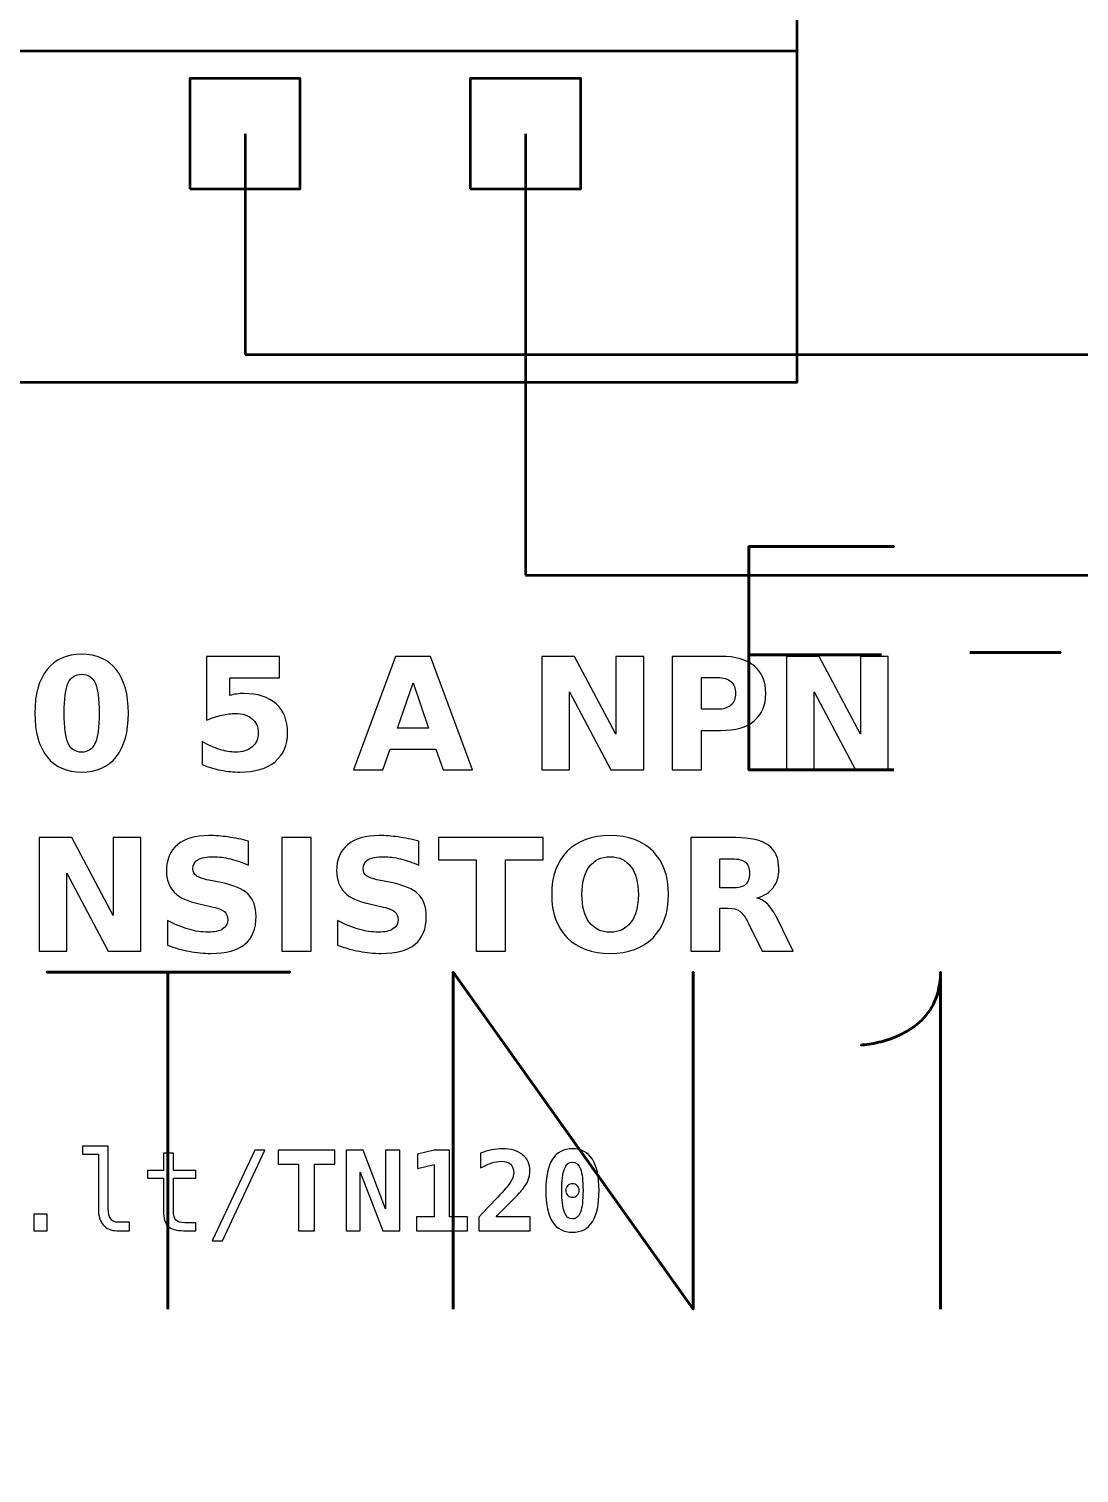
# Model space of a CAD drawing. Header units: centimetres. Extents: x -22.1 to 1.1, y -17.5 to -11.2.
# Drawn here: x -19.696 to -18.745, y -16.064 to -14.755 of the extents above; entities that cross this region are included whole.
import ezdxf

# ---------------------------------------------------------------- set-up
doc = ezdxf.new("R2010")
doc.units = ezdxf.units.CM
doc.header["$MEASUREMENT"] = 0
doc.layers.add('Layer 1', color=7, linetype='Continuous')

msp = doc.modelspace()

# ---------------------------------------------------------------- linework, layer by layer
at = {"layer": 'Layer 1', "lineweight": 53}
for points in [[(-20.00002, -15.075), (-19.00002, -15.075), (-19.00002, -14.625), (-20.00002, -14.625), (-20.00002, -15.075)], [(-19.55, -14.90001), (-19.45, -14.90001), (-19.45, -14.80001), (-19.55, -14.80001), (-19.55, -14.90001)], [(-19.296, -14.90001), (-19.196, -14.90001), (-19.196, -14.80001), (-19.296, -14.80001), (-19.296, -14.90001)]]:
    msp.add_lwpolyline(points, close=True, dxfattribs=at)
at = {"layer": 'Layer 1', "color": 253, "lineweight": 53}
for points, knots in [([(-22.15, -17), (-22.15, -17), (-22.15, -12.7), (-22.15, -12.7), (-22.15, -12.7), (-22.15, -12.42391), (-21.92609, -12.2), (-21.65, -12.2), (-21.65, -12.2), (-21.65, -12.2), (-17.35, -12.2), (-17.35, -12.2), (-17.35, -12.2), (-17.07391, -12.2), (-16.85, -12.42391), (-16.85, -12.7), (-16.85, -12.7), (-16.85, -12.7), (-16.85, -17), (-16.85, -17), (-16.85, -17), (-16.85, -17.27609), (-17.07391, -17.5), (-17.35, -17.5), (-17.35, -17.5), (-17.35, -17.5), (-21.65, -17.5), (-21.65, -17.5), (-21.65, -17.5), (-21.92609, -17.5), (-22.15, -17.27609), (-22.15, -17)], [0, 0, 0, 0, 0.125, 0.125, 0.125, 0.125, 0.25, 0.25, 0.25, 0.25, 0.375, 0.375, 0.375, 0.375, 0.5, 0.5, 0.5, 0.5, 0.625, 0.625, 0.625, 0.625, 0.75, 0.75, 0.75, 0.75, 0.875, 0.875, 0.875, 0.875, 1, 1, 1, 1]), ([(-18.91235, -15.42632), (-18.91235, -15.42632), (-19.04386, -15.42632), (-19.04386, -15.42632), (-19.04386, -15.42632), (-19.04386, -15.42632), (-19.04386, -15.22397), (-19.04386, -15.22397), (-19.04386, -15.22397), (-19.04386, -15.22397), (-18.91235, -15.22397), (-18.91235, -15.22397), (-18.91235, -15.22397), (-18.91235, -15.22397), (-19.04386, -15.22397), (-19.04386, -15.22397), (-19.04386, -15.22397), (-19.04386, -15.22397), (-19.04386, -15.42632), (-19.04386, -15.42632), (-19.04386, -15.42632), (-19.04386, -15.42632), (-18.91235, -15.42632), (-18.91235, -15.42632)], [0, 0, 0, 0, 0.1666667, 0.1666667, 0.1666667, 0.1666667, 0.3333333, 0.3333333, 0.3333333, 0.3333333, 0.5, 0.5, 0.5, 0.5, 0.6666667, 0.6666667, 0.6666667, 0.6666667, 0.8333333, 0.8333333, 0.8333333, 0.8333333, 1, 1, 1, 1]), ([(-18.92363, -15.32218), (-18.92363, -15.32218), (-19.04386, -15.32218), (-19.04386, -15.32218), (-19.04386, -15.32218), (-19.04386, -15.32218), (-18.92363, -15.32218), (-18.92363, -15.32218)], [0, 0, 0, 0, 0.5, 0.5, 0.5, 0.5, 1, 1, 1, 1]), ([(-18.84348, -15.31992), (-18.84348, -15.31992), (-18.76135, -15.31992), (-18.76135, -15.31992), (-18.76135, -15.31992), (-18.76135, -15.31992), (-18.84348, -15.31992), (-18.84348, -15.31992)], [0, 0, 0, 0, 0.5, 0.5, 0.5, 0.5, 1, 1, 1, 1]), ([(-19.56985, -15.91494), (-19.56985, -15.91494), (-19.56985, -15.60972), (-19.56985, -15.60972), (-19.56985, -15.60972), (-19.56985, -15.60972), (-19.67949, -15.60972), (-19.67949, -15.60972), (-19.67949, -15.60972), (-19.67949, -15.60972), (-19.45936, -15.60972), (-19.45936, -15.60972), (-19.45936, -15.60972), (-19.45936, -15.60972), (-19.56985, -15.60972), (-19.56985, -15.60972), (-19.56985, -15.60972), (-19.56985, -15.60972), (-19.56985, -15.91494), (-19.56985, -15.91494)], [0, 0, 0, 0, 0.2, 0.2, 0.2, 0.2, 0.4, 0.4, 0.4, 0.4, 0.6, 0.6, 0.6, 0.6, 0.8, 0.8, 0.8, 0.8, 1, 1, 1, 1]), ([(-19.31162, -15.91494), (-19.31162, -15.91494), (-19.31162, -15.60972), (-19.31162, -15.60972), (-19.31162, -15.60972), (-19.31162, -15.60972), (-19.09403, -15.91494), (-19.09403, -15.91494), (-19.09403, -15.91494), (-19.09403, -15.91494), (-19.09403, -15.60972), (-19.09403, -15.60972), (-19.09403, -15.60972), (-19.09403, -15.60972), (-19.09403, -15.91494), (-19.09403, -15.91494), (-19.09403, -15.91494), (-19.09403, -15.91494), (-19.31162, -15.60972), (-19.31162, -15.60972), (-19.31162, -15.60972), (-19.31162, -15.60972), (-19.31162, -15.91494), (-19.31162, -15.91494)], [0, 0, 0, 0, 0.1666667, 0.1666667, 0.1666667, 0.1666667, 0.3333333, 0.3333333, 0.3333333, 0.3333333, 0.5, 0.5, 0.5, 0.5, 0.6666667, 0.6666667, 0.6666667, 0.6666667, 0.8333333, 0.8333333, 0.8333333, 0.8333333, 1, 1, 1, 1]), ([(-18.87008, -15.91494), (-18.87008, -15.91494), (-18.87008, -15.60972), (-18.87008, -15.60972), (-18.87008, -15.60972), (-18.87015, -15.62009), (-18.87199, -15.62898), (-18.87552, -15.63639), (-18.87552, -15.63639), (-18.87897, -15.64387), (-18.88356, -15.65001), (-18.8892, -15.65494), (-18.8892, -15.65494), (-18.89485, -15.65988), (-18.90092, -15.66383), (-18.90741, -15.6668), (-18.90741, -15.6668), (-18.9139, -15.66969), (-18.92018, -15.67188), (-18.92625, -15.67322), (-18.92625, -15.67322), (-18.93238, -15.67463), (-18.93761, -15.67548), (-18.94205, -15.67576), (-18.94205, -15.67576), (-18.93761, -15.67548), (-18.93238, -15.67463), (-18.92625, -15.67322), (-18.92625, -15.67322), (-18.92018, -15.67188), (-18.9139, -15.66969), (-18.90741, -15.6668), (-18.90741, -15.6668), (-18.90092, -15.66383), (-18.89485, -15.65988), (-18.8892, -15.65494), (-18.8892, -15.65494), (-18.88356, -15.65001), (-18.87897, -15.64387), (-18.87552, -15.63639), (-18.87552, -15.63639), (-18.87199, -15.62898), (-18.87015, -15.62009), (-18.87008, -15.60972), (-18.87008, -15.60972), (-18.87008, -15.60972), (-18.87008, -15.91494), (-18.87008, -15.91494)], [0, 0, 0, 0, 0.0833333, 0.0833333, 0.0833333, 0.0833333, 0.1666667, 0.1666667, 0.1666667, 0.1666667, 0.25, 0.25, 0.25, 0.25, 0.3333333, 0.3333333, 0.3333333, 0.3333333, 0.4166667, 0.4166667, 0.4166667, 0.4166667, 0.5, 0.5, 0.5, 0.5, 0.5833333, 0.5833333, 0.5833333, 0.5833333, 0.6666667, 0.6666667, 0.6666667, 0.6666667, 0.75, 0.75, 0.75, 0.75, 0.8333333, 0.8333333, 0.8333333, 0.8333333, 0.9166667, 0.9166667, 0.9166667, 0.9166667, 1, 1, 1, 1])]:
    msp.add_open_spline(points, degree=3, knots=knots, dxfattribs=at)
at = {"layer": 'Layer 1', "color": 3, "lineweight": 53}
msp.add_open_spline([(-19.64837, -14.00657), (-19.64837, -14.00657), (-19.5, -13.86004), (-19.5, -13.86004), (-19.5, -13.86004), (-19.5, -13.86004), (-8.7145, -13.86004), (-8.7145, -13.86004), (-8.7145, -13.86004), (-8.7145, -13.86004), (-8.7145, -16.02299), (-8.7145, -16.02299)], degree=3, knots=[0, 0, 0, 0, 0.3333333, 0.3333333, 0.3333333, 0.3333333, 0.6666667, 0.6666667, 0.6666667, 0.6666667, 1, 1, 1, 1], dxfattribs=at)
at = {"layer": 'Layer 1', "lineweight": 53}
msp.add_open_spline([(-20.00002, -14.775), (-20.00002, -14.775), (-19.00002, -14.775), (-19.00002, -14.775)], degree=3, dxfattribs=at)
at = {"layer": 'Layer 1', "color": 30, "lineweight": 53}
msp.add_open_spline([(-19.5, -14.85001), (-19.5, -14.85001), (-19.5, -15.05001), (-19.5, -15.05001), (-19.5, -15.05001), (-19.5, -15.05001), (-6.194, -15.05001), (-6.194, -15.05001), (-6.194, -15.05001), (-6.194, -15.05001), (-6.194, -16.02299), (-6.194, -16.02299)], degree=3, knots=[0, 0, 0, 0, 0.3333333, 0.3333333, 0.3333333, 0.3333333, 0.6666667, 0.6666667, 0.6666667, 0.6666667, 1, 1, 1, 1], dxfattribs=at)
at = {"layer": 'Layer 1', "color": 5, "lineweight": 53}
msp.add_open_spline([(-19.246, -14.85001), (-19.246, -14.85001), (-19.246, -15.25001), (-19.246, -15.25001), (-19.246, -15.25001), (-19.246, -15.25001), (-8.2065, -15.25001), (-8.2065, -15.25001), (-8.2065, -15.25001), (-8.2065, -15.25001), (-8.2065, -16.02299), (-8.2065, -16.02299)], degree=3, knots=[0, 0, 0, 0, 0.3333333, 0.3333333, 0.3333333, 0.3333333, 0.6666667, 0.6666667, 0.6666667, 0.6666667, 1, 1, 1, 1], dxfattribs=at)
at = {"layer": 'Layer 1', "color": 250}
for points, knots in [([(-19.60564, -15.37505), (-19.60564, -15.3921), (-19.60931, -15.40525), (-19.61667, -15.41451), (-19.61667, -15.41451), (-19.62401, -15.42376), (-19.63445, -15.42839), (-19.64795, -15.42839), (-19.64795, -15.42839), (-19.6615, -15.42839), (-19.67196, -15.42376), (-19.6793, -15.41451), (-19.6793, -15.41451), (-19.68666, -15.40525), (-19.69033, -15.3921), (-19.69033, -15.37505), (-19.69033, -15.37505), (-19.69033, -15.35798), (-19.68666, -15.3448), (-19.6793, -15.33554), (-19.6793, -15.33554), (-19.67196, -15.3263), (-19.6615, -15.32166), (-19.64795, -15.32166), (-19.64795, -15.32166), (-19.63445, -15.32166), (-19.62401, -15.3263), (-19.61667, -15.33554), (-19.61667, -15.33554), (-19.60931, -15.3448), (-19.60564, -15.35798), (-19.60564, -15.37505)], [0, 0, 0, 0, 0.125, 0.125, 0.125, 0.125, 0.25, 0.25, 0.25, 0.25, 0.375, 0.375, 0.375, 0.375, 0.5, 0.5, 0.5, 0.5, 0.625, 0.625, 0.625, 0.625, 0.75, 0.75, 0.75, 0.75, 0.875, 0.875, 0.875, 0.875, 1, 1, 1, 1]), ([(-19.5348, -15.32352), (-19.5348, -15.32352), (-19.46886, -15.32352), (-19.46886, -15.32352), (-19.46886, -15.32352), (-19.46886, -15.32352), (-19.46886, -15.34302), (-19.46886, -15.34302), (-19.46886, -15.34302), (-19.46886, -15.34302), (-19.51366, -15.34302), (-19.51366, -15.34302), (-19.51366, -15.34302), (-19.51366, -15.34302), (-19.51366, -15.35894), (-19.51366, -15.35894), (-19.51366, -15.35894), (-19.51164, -15.3584), (-19.50961, -15.35798), (-19.50757, -15.35767), (-19.50757, -15.35767), (-19.50552, -15.35736), (-19.50338, -15.35722), (-19.50119, -15.35722), (-19.50119, -15.35722), (-19.48864, -15.35722), (-19.47888, -15.36035), (-19.47189, -15.36663), (-19.47189, -15.36663), (-19.46491, -15.37289), (-19.46143, -15.38163), (-19.46143, -15.39283), (-19.46143, -15.39283), (-19.46143, -15.40395), (-19.46524, -15.41266), (-19.47283, -15.41896), (-19.47283, -15.41896), (-19.48043, -15.42524), (-19.49099, -15.42839), (-19.50449, -15.42839), (-19.50449, -15.42839), (-19.51032, -15.42839), (-19.51611, -15.42782), (-19.52182, -15.4267), (-19.52182, -15.4267), (-19.52754, -15.42557), (-19.53323, -15.42387), (-19.53887, -15.42157), (-19.53887, -15.42157), (-19.53887, -15.42157), (-19.53887, -15.40068), (-19.53887, -15.40068), (-19.53887, -15.40068), (-19.53327, -15.40391), (-19.52796, -15.40631), (-19.52293, -15.4079), (-19.52293, -15.4079), (-19.51789, -15.40953), (-19.51314, -15.41033), (-19.5087, -15.41033), (-19.5087, -15.41033), (-19.50225, -15.41033), (-19.4972, -15.40875), (-19.4935, -15.4056), (-19.4935, -15.4056), (-19.48981, -15.40247), (-19.48795, -15.39822), (-19.48795, -15.39283), (-19.48795, -15.39283), (-19.48795, -15.38742), (-19.48981, -15.38316), (-19.4935, -15.38004), (-19.4935, -15.38004), (-19.4972, -15.37691), (-19.50225, -15.37536), (-19.5087, -15.37536), (-19.5087, -15.37536), (-19.51251, -15.37536), (-19.51658, -15.37585), (-19.52088, -15.37684), (-19.52088, -15.37684), (-19.52521, -15.37782), (-19.52984, -15.37935), (-19.5348, -15.38142), (-19.5348, -15.38142), (-19.5348, -15.38142), (-19.5348, -15.32352), (-19.5348, -15.32352)], [0, 0, 0, 0, 0.0454545, 0.0454545, 0.0454545, 0.0454545, 0.0909091, 0.0909091, 0.0909091, 0.0909091, 0.1363636, 0.1363636, 0.1363636, 0.1363636, 0.1818182, 0.1818182, 0.1818182, 0.1818182, 0.2272727, 0.2272727, 0.2272727, 0.2272727, 0.2727273, 0.2727273, 0.2727273, 0.2727273, 0.3181818, 0.3181818, 0.3181818, 0.3181818, 0.3636364, 0.3636364, 0.3636364, 0.3636364, 0.4090909, 0.4090909, 0.4090909, 0.4090909, 0.4545455, 0.4545455, 0.4545455, 0.4545455, 0.5, 0.5, 0.5, 0.5, 0.5454545, 0.5454545, 0.5454545, 0.5454545, 0.5909091, 0.5909091, 0.5909091, 0.5909091, 0.6363636, 0.6363636, 0.6363636, 0.6363636, 0.6818182, 0.6818182, 0.6818182, 0.6818182, 0.7272727, 0.7272727, 0.7272727, 0.7272727, 0.7727273, 0.7727273, 0.7727273, 0.7727273, 0.8181818, 0.8181818, 0.8181818, 0.8181818, 0.8636364, 0.8636364, 0.8636364, 0.8636364, 0.9090909, 0.9090909, 0.9090909, 0.9090909, 0.9545455, 0.9545455, 0.9545455, 0.9545455, 1, 1, 1, 1]), ([(-19.32706, -15.40767), (-19.32706, -15.40767), (-19.36855, -15.40767), (-19.36855, -15.40767), (-19.36855, -15.40767), (-19.36855, -15.40767), (-19.37509, -15.42639), (-19.37509, -15.42639), (-19.37509, -15.42639), (-19.37509, -15.42639), (-19.40176, -15.42639), (-19.40176, -15.42639), (-19.40176, -15.42639), (-19.40176, -15.42639), (-19.36366, -15.32352), (-19.36366, -15.32352), (-19.36366, -15.32352), (-19.36366, -15.32352), (-19.33203, -15.32352), (-19.33203, -15.32352), (-19.33203, -15.32352), (-19.33203, -15.32352), (-19.29393, -15.42639), (-19.29393, -15.42639), (-19.29393, -15.42639), (-19.29393, -15.42639), (-19.3206, -15.42639), (-19.3206, -15.42639), (-19.3206, -15.42639), (-19.3206, -15.42639), (-19.32706, -15.40767), (-19.32706, -15.40767)], [0, 0, 0, 0, 0.125, 0.125, 0.125, 0.125, 0.25, 0.25, 0.25, 0.25, 0.375, 0.375, 0.375, 0.375, 0.5, 0.5, 0.5, 0.5, 0.625, 0.625, 0.625, 0.625, 0.75, 0.75, 0.75, 0.75, 0.875, 0.875, 0.875, 0.875, 1, 1, 1, 1]), ([(-19.23113, -15.32352), (-19.23113, -15.32352), (-19.2015, -15.32352), (-19.2015, -15.32352), (-19.2015, -15.32352), (-19.2015, -15.32352), (-19.16408, -15.39408), (-19.16408, -15.39408), (-19.16408, -15.39408), (-19.16408, -15.39408), (-19.16408, -15.32352), (-19.16408, -15.32352), (-19.16408, -15.32352), (-19.16408, -15.32352), (-19.13894, -15.32352), (-19.13894, -15.32352), (-19.13894, -15.32352), (-19.13894, -15.32352), (-19.13894, -15.42639), (-19.13894, -15.42639), (-19.13894, -15.42639), (-19.13894, -15.42639), (-19.16857, -15.42639), (-19.16857, -15.42639), (-19.16857, -15.42639), (-19.16857, -15.42639), (-19.20599, -15.35583), (-19.20599, -15.35583), (-19.20599, -15.35583), (-19.20599, -15.35583), (-19.20599, -15.42639), (-19.20599, -15.42639), (-19.20599, -15.42639), (-19.20599, -15.42639), (-19.23113, -15.42639), (-19.23113, -15.42639), (-19.23113, -15.42639), (-19.23113, -15.42639), (-19.23113, -15.32352), (-19.23113, -15.32352)], [0, 0, 0, 0, 0.1, 0.1, 0.1, 0.1, 0.2, 0.2, 0.2, 0.2, 0.3, 0.3, 0.3, 0.3, 0.4, 0.4, 0.4, 0.4, 0.5, 0.5, 0.5, 0.5, 0.6, 0.6, 0.6, 0.6, 0.7, 0.7, 0.7, 0.7, 0.8, 0.8, 0.8, 0.8, 0.9, 0.9, 0.9, 0.9, 1, 1, 1, 1]), ([(-19.11304, -15.32352), (-19.11304, -15.32352), (-19.06902, -15.32352), (-19.06902, -15.32352), (-19.06902, -15.32352), (-19.05592, -15.32352), (-19.04587, -15.32644), (-19.03886, -15.33225), (-19.03886, -15.33225), (-19.03186, -15.33806), (-19.02835, -15.34633), (-19.02835, -15.35708), (-19.02835, -15.35708), (-19.02835, -15.36785), (-19.03186, -15.37615), (-19.03886, -15.38196), (-19.03886, -15.38196), (-19.04587, -15.38777), (-19.05592, -15.39069), (-19.06902, -15.39069), (-19.06902, -15.39069), (-19.06902, -15.39069), (-19.08651, -15.39069), (-19.08651, -15.39069), (-19.08651, -15.39069), (-19.08651, -15.39069), (-19.08651, -15.42639), (-19.08651, -15.42639), (-19.08651, -15.42639), (-19.08651, -15.42639), (-19.11304, -15.42639), (-19.11304, -15.42639), (-19.11304, -15.42639), (-19.11304, -15.42639), (-19.11304, -15.32352), (-19.11304, -15.32352)], [0, 0, 0, 0, 0.1111111, 0.1111111, 0.1111111, 0.1111111, 0.2222222, 0.2222222, 0.2222222, 0.2222222, 0.3333333, 0.3333333, 0.3333333, 0.3333333, 0.4444444, 0.4444444, 0.4444444, 0.4444444, 0.5555556, 0.5555556, 0.5555556, 0.5555556, 0.6666667, 0.6666667, 0.6666667, 0.6666667, 0.7777778, 0.7777778, 0.7777778, 0.7777778, 0.8888889, 0.8888889, 0.8888889, 0.8888889, 1, 1, 1, 1]), ([(-19.00963, -15.32352), (-19.00963, -15.32352), (-18.98, -15.32352), (-18.98, -15.32352), (-18.98, -15.32352), (-18.98, -15.32352), (-18.94258, -15.39408), (-18.94258, -15.39408), (-18.94258, -15.39408), (-18.94258, -15.39408), (-18.94258, -15.32352), (-18.94258, -15.32352), (-18.94258, -15.32352), (-18.94258, -15.32352), (-18.91744, -15.32352), (-18.91744, -15.32352), (-18.91744, -15.32352), (-18.91744, -15.32352), (-18.91744, -15.42639), (-18.91744, -15.42639), (-18.91744, -15.42639), (-18.91744, -15.42639), (-18.94707, -15.42639), (-18.94707, -15.42639), (-18.94707, -15.42639), (-18.94707, -15.42639), (-18.98449, -15.35583), (-18.98449, -15.35583), (-18.98449, -15.35583), (-18.98449, -15.35583), (-18.98449, -15.42639), (-18.98449, -15.42639), (-18.98449, -15.42639), (-18.98449, -15.42639), (-19.00963, -15.42639), (-19.00963, -15.42639), (-19.00963, -15.42639), (-19.00963, -15.42639), (-19.00963, -15.32352), (-19.00963, -15.32352)], [0, 0, 0, 0, 0.1, 0.1, 0.1, 0.1, 0.2, 0.2, 0.2, 0.2, 0.3, 0.3, 0.3, 0.3, 0.4, 0.4, 0.4, 0.4, 0.5, 0.5, 0.5, 0.5, 0.6, 0.6, 0.6, 0.6, 0.7, 0.7, 0.7, 0.7, 0.8, 0.8, 0.8, 0.8, 0.9, 0.9, 0.9, 0.9, 1, 1, 1, 1]), ([(-19.63217, -15.37486), (-19.63217, -15.362), (-19.63337, -15.35294), (-19.63579, -15.34767), (-19.63579, -15.34767), (-19.63819, -15.34243), (-19.64226, -15.3398), (-19.64795, -15.3398), (-19.64795, -15.3398), (-19.65364, -15.3398), (-19.65771, -15.34243), (-19.66016, -15.34767), (-19.66016, -15.34767), (-19.66258, -15.35294), (-19.6638, -15.362), (-19.6638, -15.37486), (-19.6638, -15.37486), (-19.6638, -15.38784), (-19.66258, -15.39702), (-19.66016, -15.40233), (-19.66016, -15.40233), (-19.65771, -15.40767), (-19.65364, -15.41033), (-19.64795, -15.41033), (-19.64795, -15.41033), (-19.64231, -15.41033), (-19.63826, -15.40767), (-19.63581, -15.40233), (-19.63581, -15.40233), (-19.63339, -15.39702), (-19.63217, -15.38784), (-19.63217, -15.37486)], [0, 0, 0, 0, 0.125, 0.125, 0.125, 0.125, 0.25, 0.25, 0.25, 0.25, 0.375, 0.375, 0.375, 0.375, 0.5, 0.5, 0.5, 0.5, 0.625, 0.625, 0.625, 0.625, 0.75, 0.75, 0.75, 0.75, 0.875, 0.875, 0.875, 0.875, 1, 1, 1, 1]), ([(-19.36194, -15.38857), (-19.36194, -15.38857), (-19.33374, -15.38857), (-19.33374, -15.38857), (-19.33374, -15.38857), (-19.33374, -15.38857), (-19.34781, -15.34765), (-19.34781, -15.34765), (-19.34781, -15.34765), (-19.34781, -15.34765), (-19.36194, -15.38857), (-19.36194, -15.38857)], [0, 0, 0, 0, 0.3333333, 0.3333333, 0.3333333, 0.3333333, 0.6666667, 0.6666667, 0.6666667, 0.6666667, 1, 1, 1, 1]), ([(-19.08651, -15.34274), (-19.08651, -15.34274), (-19.08651, -15.37147), (-19.08651, -15.37147), (-19.08651, -15.37147), (-19.08651, -15.37147), (-19.07184, -15.37147), (-19.07184, -15.37147), (-19.07184, -15.37147), (-19.06669, -15.37147), (-19.06271, -15.37023), (-19.05991, -15.36771), (-19.05991, -15.36771), (-19.05711, -15.36522), (-19.0557, -15.36167), (-19.0557, -15.35708), (-19.0557, -15.35708), (-19.0557, -15.35247), (-19.05711, -15.34894), (-19.05991, -15.34645), (-19.05991, -15.34645), (-19.06271, -15.34398), (-19.06669, -15.34274), (-19.07184, -15.34274), (-19.07184, -15.34274), (-19.07184, -15.34274), (-19.08651, -15.34274), (-19.08651, -15.34274)], [0, 0, 0, 0, 0.1428571, 0.1428571, 0.1428571, 0.1428571, 0.2857143, 0.2857143, 0.2857143, 0.2857143, 0.4285714, 0.4285714, 0.4285714, 0.4285714, 0.5714286, 0.5714286, 0.5714286, 0.5714286, 0.7142857, 0.7142857, 0.7142857, 0.7142857, 0.8571429, 0.8571429, 0.8571429, 0.8571429, 1, 1, 1, 1]), ([(-19.68642, -15.48777), (-19.68642, -15.48777), (-19.65679, -15.48777), (-19.65679, -15.48777), (-19.65679, -15.48777), (-19.65679, -15.48777), (-19.61937, -15.55833), (-19.61937, -15.55833), (-19.61937, -15.55833), (-19.61937, -15.55833), (-19.61937, -15.48777), (-19.61937, -15.48777), (-19.61937, -15.48777), (-19.61937, -15.48777), (-19.59423, -15.48777), (-19.59423, -15.48777), (-19.59423, -15.48777), (-19.59423, -15.48777), (-19.59423, -15.59064), (-19.59423, -15.59064), (-19.59423, -15.59064), (-19.59423, -15.59064), (-19.62386, -15.59064), (-19.62386, -15.59064), (-19.62386, -15.59064), (-19.62386, -15.59064), (-19.66128, -15.52008), (-19.66128, -15.52008), (-19.66128, -15.52008), (-19.66128, -15.52008), (-19.66128, -15.59064), (-19.66128, -15.59064), (-19.66128, -15.59064), (-19.66128, -15.59064), (-19.68642, -15.59064), (-19.68642, -15.59064), (-19.68642, -15.59064), (-19.68642, -15.59064), (-19.68642, -15.48777), (-19.68642, -15.48777)], [0, 0, 0, 0, 0.1, 0.1, 0.1, 0.1, 0.2, 0.2, 0.2, 0.2, 0.3, 0.3, 0.3, 0.3, 0.4, 0.4, 0.4, 0.4, 0.5, 0.5, 0.5, 0.5, 0.6, 0.6, 0.6, 0.6, 0.7, 0.7, 0.7, 0.7, 0.8, 0.8, 0.8, 0.8, 0.9, 0.9, 0.9, 0.9, 1, 1, 1, 1]), ([(-19.49674, -15.49102), (-19.49674, -15.49102), (-19.49674, -15.51277), (-19.49674, -15.51277), (-19.49674, -15.51277), (-19.50239, -15.51025), (-19.50791, -15.50835), (-19.51327, -15.50706), (-19.51327, -15.50706), (-19.51866, -15.50576), (-19.52374, -15.50513), (-19.52851, -15.50513), (-19.52851, -15.50513), (-19.53484, -15.50513), (-19.53954, -15.506), (-19.54258, -15.50774), (-19.54258, -15.50774), (-19.54561, -15.5095), (-19.54712, -15.51221), (-19.54712, -15.51588), (-19.54712, -15.51588), (-19.54712, -15.51863), (-19.54611, -15.52079), (-19.54406, -15.52232), (-19.54406, -15.52232), (-19.54201, -15.52385), (-19.5383, -15.52519), (-19.53291, -15.52629), (-19.53291, -15.52629), (-19.53291, -15.52629), (-19.52162, -15.52855), (-19.52162, -15.52855), (-19.52162, -15.52855), (-19.51017, -15.53086), (-19.50206, -15.53434), (-19.49724, -15.53904), (-19.49724, -15.53904), (-19.49241, -15.54372), (-19.48999, -15.55038), (-19.48999, -15.55901), (-19.48999, -15.55901), (-19.48999, -15.57037), (-19.49335, -15.57881), (-19.50008, -15.58434), (-19.50008, -15.58434), (-19.50681, -15.58986), (-19.51708, -15.59264), (-19.53091, -15.59264), (-19.53091, -15.59264), (-19.53745, -15.59264), (-19.54399, -15.59203), (-19.55055, -15.59078), (-19.55055, -15.59078), (-19.55711, -15.58953), (-19.5637, -15.5877), (-19.57026, -15.58528), (-19.57026, -15.58528), (-19.57026, -15.58528), (-19.57026, -15.56289), (-19.57026, -15.56289), (-19.57026, -15.56289), (-19.5637, -15.56637), (-19.55735, -15.569), (-19.55121, -15.57077), (-19.55121, -15.57077), (-19.54507, -15.57253), (-19.53917, -15.57342), (-19.53348, -15.57342), (-19.53348, -15.57342), (-19.52769, -15.57342), (-19.52325, -15.57246), (-19.52017, -15.57053), (-19.52017, -15.57053), (-19.51708, -15.5686), (-19.51556, -15.56585), (-19.51556, -15.56225), (-19.51556, -15.56225), (-19.51556, -15.55905), (-19.51659, -15.55656), (-19.51868, -15.55482), (-19.51868, -15.55482), (-19.52078, -15.55308), (-19.52494, -15.55151), (-19.5312, -15.55014), (-19.5312, -15.55014), (-19.5312, -15.55014), (-19.54147, -15.54786), (-19.54147, -15.54786), (-19.54147, -15.54786), (-19.55175, -15.54565), (-19.55928, -15.54215), (-19.56403, -15.53732), (-19.56403, -15.53732), (-19.56878, -15.5325), (-19.57115, -15.52599), (-19.57115, -15.51783), (-19.57115, -15.51783), (-19.57115, -15.50757), (-19.56784, -15.49969), (-19.56123, -15.49419), (-19.56123, -15.49419), (-19.55462, -15.48866), (-19.54512, -15.48591), (-19.5327, -15.48591), (-19.5327, -15.48591), (-19.52706, -15.48591), (-19.52125, -15.48634), (-19.51527, -15.48718), (-19.51527, -15.48718), (-19.5093, -15.48803), (-19.50312, -15.4893), (-19.49674, -15.49102)], [0, 0, 0, 0, 0.0357143, 0.0357143, 0.0357143, 0.0357143, 0.0714286, 0.0714286, 0.0714286, 0.0714286, 0.1071429, 0.1071429, 0.1071429, 0.1071429, 0.1428571, 0.1428571, 0.1428571, 0.1428571, 0.1785714, 0.1785714, 0.1785714, 0.1785714, 0.2142857, 0.2142857, 0.2142857, 0.2142857, 0.25, 0.25, 0.25, 0.25, 0.2857143, 0.2857143, 0.2857143, 0.2857143, 0.3214286, 0.3214286, 0.3214286, 0.3214286, 0.3571429, 0.3571429, 0.3571429, 0.3571429, 0.3928571, 0.3928571, 0.3928571, 0.3928571, 0.4285714, 0.4285714, 0.4285714, 0.4285714, 0.4642857, 0.4642857, 0.4642857, 0.4642857, 0.5, 0.5, 0.5, 0.5, 0.5357143, 0.5357143, 0.5357143, 0.5357143, 0.5714286, 0.5714286, 0.5714286, 0.5714286, 0.6071429, 0.6071429, 0.6071429, 0.6071429, 0.6428571, 0.6428571, 0.6428571, 0.6428571, 0.6785714, 0.6785714, 0.6785714, 0.6785714, 0.7142857, 0.7142857, 0.7142857, 0.7142857, 0.75, 0.75, 0.75, 0.75, 0.7857143, 0.7857143, 0.7857143, 0.7857143, 0.8214286, 0.8214286, 0.8214286, 0.8214286, 0.8571429, 0.8571429, 0.8571429, 0.8571429, 0.8928571, 0.8928571, 0.8928571, 0.8928571, 0.9285714, 0.9285714, 0.9285714, 0.9285714, 0.9642857, 0.9642857, 0.9642857, 0.9642857, 1, 1, 1, 1]), ([(-19.46671, -15.48777), (-19.46671, -15.48777), (-19.44018, -15.48777), (-19.44018, -15.48777), (-19.44018, -15.48777), (-19.44018, -15.48777), (-19.44018, -15.59064), (-19.44018, -15.59064), (-19.44018, -15.59064), (-19.44018, -15.59064), (-19.46671, -15.59064), (-19.46671, -15.59064), (-19.46671, -15.59064), (-19.46671, -15.59064), (-19.46671, -15.48777), (-19.46671, -15.48777)], [0, 0, 0, 0, 0.25, 0.25, 0.25, 0.25, 0.5, 0.5, 0.5, 0.5, 0.75, 0.75, 0.75, 0.75, 1, 1, 1, 1]), ([(-19.34263, -15.49102), (-19.34263, -15.49102), (-19.34263, -15.51277), (-19.34263, -15.51277), (-19.34263, -15.51277), (-19.34828, -15.51025), (-19.3538, -15.50835), (-19.35916, -15.50706), (-19.35916, -15.50706), (-19.36455, -15.50576), (-19.36963, -15.50513), (-19.3744, -15.50513), (-19.3744, -15.50513), (-19.38073, -15.50513), (-19.38543, -15.506), (-19.38847, -15.50774), (-19.38847, -15.50774), (-19.3915, -15.5095), (-19.39301, -15.51221), (-19.39301, -15.51588), (-19.39301, -15.51588), (-19.39301, -15.51863), (-19.392, -15.52079), (-19.38995, -15.52232), (-19.38995, -15.52232), (-19.3879, -15.52385), (-19.38419, -15.52519), (-19.3788, -15.52629), (-19.3788, -15.52629), (-19.3788, -15.52629), (-19.36751, -15.52855), (-19.36751, -15.52855), (-19.36751, -15.52855), (-19.35606, -15.53086), (-19.34795, -15.53434), (-19.34313, -15.53904), (-19.34313, -15.53904), (-19.3383, -15.54372), (-19.33588, -15.55038), (-19.33588, -15.55901), (-19.33588, -15.55901), (-19.33588, -15.57037), (-19.33924, -15.57881), (-19.34597, -15.58434), (-19.34597, -15.58434), (-19.3527, -15.58986), (-19.36297, -15.59264), (-19.3768, -15.59264), (-19.3768, -15.59264), (-19.38334, -15.59264), (-19.38988, -15.59203), (-19.39644, -15.59078), (-19.39644, -15.59078), (-19.403, -15.58953), (-19.40959, -15.5877), (-19.41615, -15.58528), (-19.41615, -15.58528), (-19.41615, -15.58528), (-19.41615, -15.56289), (-19.41615, -15.56289), (-19.41615, -15.56289), (-19.40959, -15.56637), (-19.40324, -15.569), (-19.3971, -15.57077), (-19.3971, -15.57077), (-19.39096, -15.57253), (-19.38506, -15.57342), (-19.37937, -15.57342), (-19.37937, -15.57342), (-19.37358, -15.57342), (-19.36914, -15.57246), (-19.36606, -15.57053), (-19.36606, -15.57053), (-19.36297, -15.5686), (-19.36145, -15.56585), (-19.36145, -15.56225), (-19.36145, -15.56225), (-19.36145, -15.55905), (-19.36248, -15.55656), (-19.36457, -15.55482), (-19.36457, -15.55482), (-19.36667, -15.55308), (-19.37083, -15.55151), (-19.37709, -15.55014), (-19.37709, -15.55014), (-19.37709, -15.55014), (-19.38736, -15.54786), (-19.38736, -15.54786), (-19.38736, -15.54786), (-19.39764, -15.54565), (-19.40517, -15.54215), (-19.40992, -15.53732), (-19.40992, -15.53732), (-19.41467, -15.5325), (-19.41704, -15.52599), (-19.41704, -15.51783), (-19.41704, -15.51783), (-19.41704, -15.50757), (-19.41373, -15.49969), (-19.40712, -15.49419), (-19.40712, -15.49419), (-19.40051, -15.48866), (-19.39101, -15.48591), (-19.37859, -15.48591), (-19.37859, -15.48591), (-19.37295, -15.48591), (-19.36714, -15.48634), (-19.36116, -15.48718), (-19.36116, -15.48718), (-19.35519, -15.48803), (-19.34901, -15.4893), (-19.34263, -15.49102)], [0, 0, 0, 0, 0.0357143, 0.0357143, 0.0357143, 0.0357143, 0.0714286, 0.0714286, 0.0714286, 0.0714286, 0.1071429, 0.1071429, 0.1071429, 0.1071429, 0.1428571, 0.1428571, 0.1428571, 0.1428571, 0.1785714, 0.1785714, 0.1785714, 0.1785714, 0.2142857, 0.2142857, 0.2142857, 0.2142857, 0.25, 0.25, 0.25, 0.25, 0.2857143, 0.2857143, 0.2857143, 0.2857143, 0.3214286, 0.3214286, 0.3214286, 0.3214286, 0.3571429, 0.3571429, 0.3571429, 0.3571429, 0.3928571, 0.3928571, 0.3928571, 0.3928571, 0.4285714, 0.4285714, 0.4285714, 0.4285714, 0.4642857, 0.4642857, 0.4642857, 0.4642857, 0.5, 0.5, 0.5, 0.5, 0.5357143, 0.5357143, 0.5357143, 0.5357143, 0.5714286, 0.5714286, 0.5714286, 0.5714286, 0.6071429, 0.6071429, 0.6071429, 0.6071429, 0.6428571, 0.6428571, 0.6428571, 0.6428571, 0.6785714, 0.6785714, 0.6785714, 0.6785714, 0.7142857, 0.7142857, 0.7142857, 0.7142857, 0.75, 0.75, 0.75, 0.75, 0.7857143, 0.7857143, 0.7857143, 0.7857143, 0.8214286, 0.8214286, 0.8214286, 0.8214286, 0.8571429, 0.8571429, 0.8571429, 0.8571429, 0.8928571, 0.8928571, 0.8928571, 0.8928571, 0.9285714, 0.9285714, 0.9285714, 0.9285714, 0.9642857, 0.9642857, 0.9642857, 0.9642857, 1, 1, 1, 1]), ([(-19.32488, -15.48777), (-19.32488, -15.48777), (-19.23008, -15.48777), (-19.23008, -15.48777), (-19.23008, -15.48777), (-19.23008, -15.48777), (-19.23008, -15.50783), (-19.23008, -15.50783), (-19.23008, -15.50783), (-19.23008, -15.50783), (-19.26418, -15.50783), (-19.26418, -15.50783), (-19.26418, -15.50783), (-19.26418, -15.50783), (-19.26418, -15.59064), (-19.26418, -15.59064), (-19.26418, -15.59064), (-19.26418, -15.59064), (-19.29071, -15.59064), (-19.29071, -15.59064), (-19.29071, -15.59064), (-19.29071, -15.59064), (-19.29071, -15.50783), (-19.29071, -15.50783), (-19.29071, -15.50783), (-19.29071, -15.50783), (-19.32488, -15.50783), (-19.32488, -15.50783), (-19.32488, -15.50783), (-19.32488, -15.50783), (-19.32488, -15.48777), (-19.32488, -15.48777)], [0, 0, 0, 0, 0.125, 0.125, 0.125, 0.125, 0.25, 0.25, 0.25, 0.25, 0.375, 0.375, 0.375, 0.375, 0.5, 0.5, 0.5, 0.5, 0.625, 0.625, 0.625, 0.625, 0.75, 0.75, 0.75, 0.75, 0.875, 0.875, 0.875, 0.875, 1, 1, 1, 1]), ([(-19.16935, -15.48591), (-19.15282, -15.48591), (-19.13986, -15.49064), (-19.1305, -15.50012), (-19.1305, -15.50012), (-19.12112, -15.50957), (-19.11644, -15.52262), (-19.11644, -15.5393), (-19.11644, -15.5393), (-19.11644, -15.55593), (-19.12112, -15.56898), (-19.1305, -15.57843), (-19.1305, -15.57843), (-19.13986, -15.58791), (-19.15282, -15.59264), (-19.16935, -15.59264), (-19.16935, -15.59264), (-19.18584, -15.59264), (-19.19877, -15.58791), (-19.20818, -15.57843), (-19.20818, -15.57843), (-19.21756, -15.56898), (-19.22227, -15.55593), (-19.22227, -15.5393), (-19.22227, -15.5393), (-19.22227, -15.52262), (-19.21756, -15.50957), (-19.20818, -15.50012), (-19.20818, -15.50012), (-19.19877, -15.49064), (-19.18584, -15.48591), (-19.16935, -15.48591)], [0, 0, 0, 0, 0.125, 0.125, 0.125, 0.125, 0.25, 0.25, 0.25, 0.25, 0.375, 0.375, 0.375, 0.375, 0.5, 0.5, 0.5, 0.5, 0.625, 0.625, 0.625, 0.625, 0.75, 0.75, 0.75, 0.75, 0.875, 0.875, 0.875, 0.875, 1, 1, 1, 1]), ([(-19.06984, -15.55172), (-19.06984, -15.55172), (-19.06984, -15.59064), (-19.06984, -15.59064), (-19.06984, -15.59064), (-19.06984, -15.59064), (-19.09637, -15.59064), (-19.09637, -15.59064), (-19.09637, -15.59064), (-19.09637, -15.59064), (-19.09637, -15.48777), (-19.09637, -15.48777), (-19.09637, -15.48777), (-19.09637, -15.48777), (-19.05585, -15.48777), (-19.05585, -15.48777), (-19.05585, -15.48777), (-19.0423, -15.48777), (-19.03235, -15.49005), (-19.02605, -15.49459), (-19.02605, -15.49459), (-19.01973, -15.49913), (-19.01657, -15.50633), (-19.01657, -15.51616), (-19.01657, -15.51616), (-19.01657, -15.52295), (-19.01822, -15.52855), (-19.02149, -15.5329), (-19.02149, -15.5329), (-19.02478, -15.53728), (-19.02974, -15.5405), (-19.03635, -15.54255), (-19.03635, -15.54255), (-19.03273, -15.54339), (-19.02946, -15.54525), (-19.02659, -15.54817), (-19.02659, -15.54817), (-19.02372, -15.55108), (-19.02083, -15.5555), (-19.01789, -15.56143), (-19.01789, -15.56143), (-19.01789, -15.56143), (-19.00347, -15.59064), (-19.00347, -15.59064), (-19.00347, -15.59064), (-19.00347, -15.59064), (-19.03174, -15.59064), (-19.03174, -15.59064), (-19.03174, -15.59064), (-19.03174, -15.59064), (-19.04428, -15.56508), (-19.04428, -15.56508), (-19.04428, -15.56508), (-19.04679, -15.55995), (-19.04936, -15.55642), (-19.05197, -15.55454), (-19.05197, -15.55454), (-19.05456, -15.55266), (-19.05801, -15.55172), (-19.06234, -15.55172), (-19.06234, -15.55172), (-19.06234, -15.55172), (-19.06984, -15.55172), (-19.06984, -15.55172)], [0, 0, 0, 0, 0.0625, 0.0625, 0.0625, 0.0625, 0.125, 0.125, 0.125, 0.125, 0.1875, 0.1875, 0.1875, 0.1875, 0.25, 0.25, 0.25, 0.25, 0.3125, 0.3125, 0.3125, 0.3125, 0.375, 0.375, 0.375, 0.375, 0.4375, 0.4375, 0.4375, 0.4375, 0.5, 0.5, 0.5, 0.5, 0.5625, 0.5625, 0.5625, 0.5625, 0.625, 0.625, 0.625, 0.625, 0.6875, 0.6875, 0.6875, 0.6875, 0.75, 0.75, 0.75, 0.75, 0.8125, 0.8125, 0.8125, 0.8125, 0.875, 0.875, 0.875, 0.875, 0.9375, 0.9375, 0.9375, 0.9375, 1, 1, 1, 1]), ([(-19.16935, -15.50513), (-19.17744, -15.50513), (-19.1837, -15.50811), (-19.18817, -15.51409), (-19.18817, -15.51409), (-19.19261, -15.52006), (-19.19485, -15.52846), (-19.19485, -15.5393), (-19.19485, -15.5393), (-19.19485, -15.55012), (-19.19261, -15.55849), (-19.18817, -15.56446), (-19.18817, -15.56446), (-19.1837, -15.57044), (-19.17744, -15.57342), (-19.16935, -15.57342), (-19.16935, -15.57342), (-19.16121, -15.57342), (-19.15494, -15.57044), (-19.15047, -15.56446), (-19.15047, -15.56446), (-19.14602, -15.55849), (-19.14379, -15.55012), (-19.14379, -15.5393), (-19.14379, -15.5393), (-19.14379, -15.52846), (-19.14602, -15.52006), (-19.15047, -15.51409), (-19.15047, -15.51409), (-19.15494, -15.50811), (-19.16121, -15.50513), (-19.16935, -15.50513)], [0, 0, 0, 0, 0.125, 0.125, 0.125, 0.125, 0.25, 0.25, 0.25, 0.25, 0.375, 0.375, 0.375, 0.375, 0.5, 0.5, 0.5, 0.5, 0.625, 0.625, 0.625, 0.625, 0.75, 0.75, 0.75, 0.75, 0.875, 0.875, 0.875, 0.875, 1, 1, 1, 1]), ([(-19.05867, -15.5334), (-19.05312, -15.5334), (-19.04912, -15.53236), (-19.04672, -15.53029), (-19.04672, -15.53029), (-19.0443, -15.52822), (-19.0431, -15.52481), (-19.0431, -15.52008), (-19.0431, -15.52008), (-19.0431, -15.5154), (-19.0443, -15.51204), (-19.04672, -15.51002), (-19.04672, -15.51002), (-19.04912, -15.508), (-19.05312, -15.50699), (-19.05867, -15.50699), (-19.05867, -15.50699), (-19.05867, -15.50699), (-19.06984, -15.50699), (-19.06984, -15.50699), (-19.06984, -15.50699), (-19.06984, -15.50699), (-19.06984, -15.5334), (-19.06984, -15.5334), (-19.06984, -15.5334), (-19.06984, -15.5334), (-19.05867, -15.5334), (-19.05867, -15.5334)], [0, 0, 0, 0, 0.1428571, 0.1428571, 0.1428571, 0.1428571, 0.2857143, 0.2857143, 0.2857143, 0.2857143, 0.4285714, 0.4285714, 0.4285714, 0.4285714, 0.5714286, 0.5714286, 0.5714286, 0.5714286, 0.7142857, 0.7142857, 0.7142857, 0.7142857, 0.8571429, 0.8571429, 0.8571429, 0.8571429, 1, 1, 1, 1]), ([(-19.62387, -15.82408), (-19.62387, -15.82812), (-19.62313, -15.83115), (-19.62165, -15.8332), (-19.62165, -15.8332), (-19.62017, -15.83525), (-19.61798, -15.83628), (-19.61508, -15.83628), (-19.61508, -15.83628), (-19.61508, -15.83628), (-19.60458, -15.83628), (-19.60458, -15.83628), (-19.60458, -15.83628), (-19.60458, -15.83628), (-19.60458, -15.8439), (-19.60458, -15.8439), (-19.60458, -15.8439), (-19.60458, -15.8439), (-19.61595, -15.8439), (-19.61595, -15.8439), (-19.61595, -15.8439), (-19.62133, -15.8439), (-19.62548, -15.84217), (-19.62843, -15.83872), (-19.62843, -15.83872), (-19.63138, -15.83527), (-19.63285, -15.83038), (-19.63285, -15.82408), (-19.63285, -15.82408), (-19.63285, -15.82408), (-19.63285, -15.77441), (-19.63285, -15.77441), (-19.63285, -15.77441), (-19.63285, -15.77441), (-19.64725, -15.77441), (-19.64725, -15.77441), (-19.64725, -15.77441), (-19.64725, -15.77441), (-19.64725, -15.76738), (-19.64725, -15.76738), (-19.64725, -15.76738), (-19.64725, -15.76738), (-19.62387, -15.76738), (-19.62387, -15.76738), (-19.62387, -15.76738), (-19.62387, -15.76738), (-19.62387, -15.82408), (-19.62387, -15.82408)], [0, 0, 0, 0, 0.0833333, 0.0833333, 0.0833333, 0.0833333, 0.1666667, 0.1666667, 0.1666667, 0.1666667, 0.25, 0.25, 0.25, 0.25, 0.3333333, 0.3333333, 0.3333333, 0.3333333, 0.4166667, 0.4166667, 0.4166667, 0.4166667, 0.5, 0.5, 0.5, 0.5, 0.5833333, 0.5833333, 0.5833333, 0.5833333, 0.6666667, 0.6666667, 0.6666667, 0.6666667, 0.75, 0.75, 0.75, 0.75, 0.8333333, 0.8333333, 0.8333333, 0.8333333, 0.9166667, 0.9166667, 0.9166667, 0.9166667, 1, 1, 1, 1]), ([(-19.56487, -15.77368), (-19.56487, -15.77368), (-19.56487, -15.78921), (-19.56487, -15.78921), (-19.56487, -15.78921), (-19.56487, -15.78921), (-19.54445, -15.78921), (-19.54445, -15.78921), (-19.54445, -15.78921), (-19.54445, -15.78921), (-19.54445, -15.7962), (-19.54445, -15.7962), (-19.54445, -15.7962), (-19.54445, -15.7962), (-19.56487, -15.7962), (-19.56487, -15.7962), (-19.56487, -15.7962), (-19.56487, -15.7962), (-19.56487, -15.82588), (-19.56487, -15.82588), (-19.56487, -15.82588), (-19.56487, -15.82992), (-19.56411, -15.83273), (-19.56257, -15.83432), (-19.56257, -15.83432), (-19.56104, -15.83592), (-19.55837, -15.83672), (-19.55457, -15.83672), (-19.55457, -15.83672), (-19.55457, -15.83672), (-19.54445, -15.83672), (-19.54445, -15.83672), (-19.54445, -15.83672), (-19.54445, -15.83672), (-19.54445, -15.8439), (-19.54445, -15.8439), (-19.54445, -15.8439), (-19.54445, -15.8439), (-19.55544, -15.8439), (-19.55544, -15.8439), (-19.55544, -15.8439), (-19.56219, -15.8439), (-19.56694, -15.84255), (-19.56971, -15.83985), (-19.56971, -15.83985), (-19.57247, -15.83715), (-19.57386, -15.83248), (-19.57386, -15.82588), (-19.57386, -15.82588), (-19.57386, -15.82588), (-19.57386, -15.7962), (-19.57386, -15.7962), (-19.57386, -15.7962), (-19.57386, -15.7962), (-19.58846, -15.7962), (-19.58846, -15.7962), (-19.58846, -15.7962), (-19.58846, -15.7962), (-19.58846, -15.78921), (-19.58846, -15.78921), (-19.58846, -15.78921), (-19.58846, -15.78921), (-19.57386, -15.78921), (-19.57386, -15.78921), (-19.57386, -15.78921), (-19.57386, -15.78921), (-19.57386, -15.77368), (-19.57386, -15.77368), (-19.57386, -15.77368), (-19.57386, -15.77368), (-19.56487, -15.77368), (-19.56487, -15.77368)], [0, 0, 0, 0, 0.0555556, 0.0555556, 0.0555556, 0.0555556, 0.1111111, 0.1111111, 0.1111111, 0.1111111, 0.1666667, 0.1666667, 0.1666667, 0.1666667, 0.2222222, 0.2222222, 0.2222222, 0.2222222, 0.2777778, 0.2777778, 0.2777778, 0.2777778, 0.3333333, 0.3333333, 0.3333333, 0.3333333, 0.3888889, 0.3888889, 0.3888889, 0.3888889, 0.4444444, 0.4444444, 0.4444444, 0.4444444, 0.5, 0.5, 0.5, 0.5, 0.5555556, 0.5555556, 0.5555556, 0.5555556, 0.6111111, 0.6111111, 0.6111111, 0.6111111, 0.6666667, 0.6666667, 0.6666667, 0.6666667, 0.7222222, 0.7222222, 0.7222222, 0.7222222, 0.7777778, 0.7777778, 0.7777778, 0.7777778, 0.8333333, 0.8333333, 0.8333333, 0.8333333, 0.8888889, 0.8888889, 0.8888889, 0.8888889, 0.9444444, 0.9444444, 0.9444444, 0.9444444, 1, 1, 1, 1]), ([(-19.49123, -15.77099), (-19.49123, -15.77099), (-19.48194, -15.77099), (-19.48194, -15.77099), (-19.48194, -15.77099), (-19.48194, -15.77099), (-19.52033, -15.85318), (-19.52033, -15.85318), (-19.52033, -15.85318), (-19.52033, -15.85318), (-19.52967, -15.85318), (-19.52967, -15.85318), (-19.52967, -15.85318), (-19.52967, -15.85318), (-19.49123, -15.77099), (-19.49123, -15.77099)], [0, 0, 0, 0, 0.25, 0.25, 0.25, 0.25, 0.5, 0.5, 0.5, 0.5, 0.75, 0.75, 0.75, 0.75, 1, 1, 1, 1]), ([(-19.43714, -15.8439), (-19.43714, -15.8439), (-19.45154, -15.8439), (-19.45154, -15.8439), (-19.45154, -15.8439), (-19.45154, -15.8439), (-19.45154, -15.78359), (-19.45154, -15.78359), (-19.45154, -15.78359), (-19.45154, -15.78359), (-19.47004, -15.78359), (-19.47004, -15.78359), (-19.47004, -15.78359), (-19.47004, -15.78359), (-19.47004, -15.77099), (-19.47004, -15.77099), (-19.47004, -15.77099), (-19.47004, -15.77099), (-19.41863, -15.77099), (-19.41863, -15.77099), (-19.41863, -15.77099), (-19.41863, -15.77099), (-19.41863, -15.78359), (-19.41863, -15.78359), (-19.41863, -15.78359), (-19.41863, -15.78359), (-19.43714, -15.78359), (-19.43714, -15.78359), (-19.43714, -15.78359), (-19.43714, -15.78359), (-19.43714, -15.8439), (-19.43714, -15.8439)], [0, 0, 0, 0, 0.125, 0.125, 0.125, 0.125, 0.25, 0.25, 0.25, 0.25, 0.375, 0.375, 0.375, 0.375, 0.5, 0.5, 0.5, 0.5, 0.625, 0.625, 0.625, 0.625, 0.75, 0.75, 0.75, 0.75, 0.875, 0.875, 0.875, 0.875, 1, 1, 1, 1]), ([(-19.40841, -15.77099), (-19.40841, -15.77099), (-19.39293, -15.77099), (-19.39293, -15.77099), (-19.39293, -15.77099), (-19.39293, -15.77099), (-19.37263, -15.82398), (-19.37263, -15.82398), (-19.37263, -15.82398), (-19.37263, -15.82398), (-19.37263, -15.77099), (-19.37263, -15.77099), (-19.37263, -15.77099), (-19.37263, -15.77099), (-19.35992, -15.77099), (-19.35992, -15.77099), (-19.35992, -15.77099), (-19.35992, -15.77099), (-19.35992, -15.8439), (-19.35992, -15.8439), (-19.35992, -15.8439), (-19.35992, -15.8439), (-19.37531, -15.8439), (-19.37531, -15.8439), (-19.37531, -15.8439), (-19.37531, -15.8439), (-19.39571, -15.79091), (-19.39571, -15.79091), (-19.39571, -15.79091), (-19.39571, -15.79091), (-19.39571, -15.8439), (-19.39571, -15.8439), (-19.39571, -15.8439), (-19.39571, -15.8439), (-19.40841, -15.8439), (-19.40841, -15.8439), (-19.40841, -15.8439), (-19.40841, -15.8439), (-19.40841, -15.77099), (-19.40841, -15.77099)], [0, 0, 0, 0, 0.1, 0.1, 0.1, 0.1, 0.2, 0.2, 0.2, 0.2, 0.3, 0.3, 0.3, 0.3, 0.4, 0.4, 0.4, 0.4, 0.5, 0.5, 0.5, 0.5, 0.6, 0.6, 0.6, 0.6, 0.7, 0.7, 0.7, 0.7, 0.8, 0.8, 0.8, 0.8, 0.9, 0.9, 0.9, 0.9, 1, 1, 1, 1]), ([(-19.34484, -15.8312), (-19.34484, -15.8312), (-19.32872, -15.8312), (-19.32872, -15.8312), (-19.32872, -15.8312), (-19.32872, -15.8312), (-19.32872, -15.78388), (-19.32872, -15.78388), (-19.32872, -15.78388), (-19.32872, -15.78388), (-19.3437, -15.78759), (-19.3437, -15.78759), (-19.3437, -15.78759), (-19.3437, -15.78759), (-19.3437, -15.77461), (-19.3437, -15.77461), (-19.3437, -15.77461), (-19.3437, -15.77461), (-19.32862, -15.77099), (-19.32862, -15.77099), (-19.32862, -15.77099), (-19.32862, -15.77099), (-19.3147, -15.77099), (-19.3147, -15.77099), (-19.3147, -15.77099), (-19.3147, -15.77099), (-19.3147, -15.8312), (-19.3147, -15.8312), (-19.3147, -15.8312), (-19.3147, -15.8312), (-19.29858, -15.8312), (-19.29858, -15.8312), (-19.29858, -15.8312), (-19.29858, -15.8312), (-19.29858, -15.8439), (-19.29858, -15.8439), (-19.29858, -15.8439), (-19.29858, -15.8439), (-19.34484, -15.8439), (-19.34484, -15.8439), (-19.34484, -15.8439), (-19.34484, -15.8439), (-19.34484, -15.8312), (-19.34484, -15.8312)], [0, 0, 0, 0, 0.0909091, 0.0909091, 0.0909091, 0.0909091, 0.1818182, 0.1818182, 0.1818182, 0.1818182, 0.2727273, 0.2727273, 0.2727273, 0.2727273, 0.3636364, 0.3636364, 0.3636364, 0.3636364, 0.4545455, 0.4545455, 0.4545455, 0.4545455, 0.5454545, 0.5454545, 0.5454545, 0.5454545, 0.6363636, 0.6363636, 0.6363636, 0.6363636, 0.7272727, 0.7272727, 0.7272727, 0.7272727, 0.8181818, 0.8181818, 0.8181818, 0.8181818, 0.9090909, 0.9090909, 0.9090909, 0.9090909, 1, 1, 1, 1]), ([(-19.27262, -15.8312), (-19.27262, -15.8312), (-19.2419, -15.8312), (-19.2419, -15.8312), (-19.2419, -15.8312), (-19.2419, -15.8312), (-19.2419, -15.8439), (-19.2419, -15.8439), (-19.2419, -15.8439), (-19.2419, -15.8439), (-19.28819, -15.8439), (-19.28819, -15.8439), (-19.28819, -15.8439), (-19.28819, -15.8439), (-19.28819, -15.83158), (-19.28819, -15.83158), (-19.28819, -15.83158), (-19.28819, -15.83158), (-19.28038, -15.8233), (-19.28038, -15.8233), (-19.28038, -15.8233), (-19.27111, -15.81343), (-19.26547, -15.80736), (-19.26349, -15.80508), (-19.26349, -15.80508), (-19.26106, -15.80228), (-19.25929, -15.7998), (-19.25822, -15.79763), (-19.25822, -15.79763), (-19.25714, -15.79546), (-19.25661, -15.79333), (-19.25661, -15.79121), (-19.25661, -15.79121), (-19.25661, -15.78796), (-19.25759, -15.78544), (-19.25956, -15.78368), (-19.25956, -15.78368), (-19.26152, -15.78189), (-19.26432, -15.78101), (-19.26792, -15.78101), (-19.26792, -15.78101), (-19.27051, -15.78101), (-19.27339, -15.78153), (-19.27659, -15.78254), (-19.27659, -15.78254), (-19.27981, -15.78358), (-19.28314, -15.78506), (-19.28663, -15.78701), (-19.28663, -15.78701), (-19.28663, -15.78701), (-19.28663, -15.77358), (-19.28663, -15.77358), (-19.28663, -15.77358), (-19.28314, -15.77231), (-19.27974, -15.77134), (-19.27639, -15.77068), (-19.27639, -15.77068), (-19.27306, -15.77001), (-19.26986, -15.76968), (-19.26681, -15.76968), (-19.26681, -15.76968), (-19.25909, -15.76968), (-19.25302, -15.77148), (-19.24862, -15.77508), (-19.24862, -15.77508), (-19.24421, -15.77866), (-19.242, -15.78358), (-19.242, -15.78979), (-19.242, -15.78979), (-19.242, -15.79266), (-19.24249, -15.79535), (-19.24344, -15.79785), (-19.24344, -15.79785), (-19.24441, -15.80036), (-19.24606, -15.80315), (-19.24841, -15.8062), (-19.24841, -15.8062), (-19.25012, -15.80841), (-19.25486, -15.8134), (-19.26261, -15.82115), (-19.26261, -15.82115), (-19.26681, -15.82533), (-19.27014, -15.8287), (-19.27262, -15.8312)], [0, 0, 0, 0, 0.047619, 0.047619, 0.047619, 0.047619, 0.0952381, 0.0952381, 0.0952381, 0.0952381, 0.1428571, 0.1428571, 0.1428571, 0.1428571, 0.1904762, 0.1904762, 0.1904762, 0.1904762, 0.2380952, 0.2380952, 0.2380952, 0.2380952, 0.2857143, 0.2857143, 0.2857143, 0.2857143, 0.3333333, 0.3333333, 0.3333333, 0.3333333, 0.3809524, 0.3809524, 0.3809524, 0.3809524, 0.4285714, 0.4285714, 0.4285714, 0.4285714, 0.4761905, 0.4761905, 0.4761905, 0.4761905, 0.5238095, 0.5238095, 0.5238095, 0.5238095, 0.5714286, 0.5714286, 0.5714286, 0.5714286, 0.6190476, 0.6190476, 0.6190476, 0.6190476, 0.6666667, 0.6666667, 0.6666667, 0.6666667, 0.7142857, 0.7142857, 0.7142857, 0.7142857, 0.7619048, 0.7619048, 0.7619048, 0.7619048, 0.8095238, 0.8095238, 0.8095238, 0.8095238, 0.8571429, 0.8571429, 0.8571429, 0.8571429, 0.9047619, 0.9047619, 0.9047619, 0.9047619, 0.952381, 0.952381, 0.952381, 0.952381, 1, 1, 1, 1]), ([(-19.2276, -15.80751), (-19.2276, -15.7949), (-19.2256, -15.78543), (-19.2216, -15.77913), (-19.2216, -15.77913), (-19.21758, -15.77283), (-19.21156, -15.76968), (-19.20351, -15.76968), (-19.20351, -15.76968), (-19.19545, -15.76968), (-19.18941, -15.77281), (-19.1854, -15.77909), (-19.1854, -15.77909), (-19.18139, -15.78538), (-19.17939, -15.79486), (-19.17939, -15.80751), (-19.17939, -15.80751), (-19.17939, -15.82015), (-19.18139, -15.82962), (-19.1854, -15.8359), (-19.1854, -15.8359), (-19.18941, -15.84218), (-19.19545, -15.84532), (-19.20351, -15.84532), (-19.20351, -15.84532), (-19.21156, -15.84532), (-19.21758, -15.84217), (-19.2216, -15.83587), (-19.2216, -15.83587), (-19.2256, -15.82957), (-19.2276, -15.82011), (-19.2276, -15.80751)], [0, 0, 0, 0, 0.125, 0.125, 0.125, 0.125, 0.25, 0.25, 0.25, 0.25, 0.375, 0.375, 0.375, 0.375, 0.5, 0.5, 0.5, 0.5, 0.625, 0.625, 0.625, 0.625, 0.75, 0.75, 0.75, 0.75, 0.875, 0.875, 0.875, 0.875, 1, 1, 1, 1]), ([(-19.20351, -15.78188), (-19.20685, -15.78188), (-19.20926, -15.78391), (-19.2108, -15.78798), (-19.2108, -15.78798), (-19.21233, -15.79206), (-19.2131, -15.79856), (-19.2131, -15.80751), (-19.2131, -15.80751), (-19.2131, -15.81645), (-19.21233, -15.82293), (-19.2108, -15.82701), (-19.2108, -15.82701), (-19.20926, -15.83108), (-19.20685, -15.83312), (-19.20351, -15.83312), (-19.20351, -15.83312), (-19.20016, -15.83312), (-19.19773, -15.83108), (-19.1962, -15.82701), (-19.1962, -15.82701), (-19.19466, -15.82293), (-19.1939, -15.81645), (-19.1939, -15.80751), (-19.1939, -15.80751), (-19.1939, -15.79856), (-19.19466, -15.79206), (-19.1962, -15.78798), (-19.1962, -15.78798), (-19.19773, -15.78391), (-19.20016, -15.78188), (-19.20351, -15.78188)], [0, 0, 0, 0, 0.125, 0.125, 0.125, 0.125, 0.25, 0.25, 0.25, 0.25, 0.375, 0.375, 0.375, 0.375, 0.5, 0.5, 0.5, 0.5, 0.625, 0.625, 0.625, 0.625, 0.75, 0.75, 0.75, 0.75, 0.875, 0.875, 0.875, 0.875, 1, 1, 1, 1]), ([(-19.20958, -15.80751), (-19.20958, -15.8058), (-19.209, -15.80435), (-19.20781, -15.80318), (-19.20781, -15.80318), (-19.20665, -15.802), (-19.20521, -15.80141), (-19.20351, -15.80141), (-19.20351, -15.80141), (-19.2018, -15.80141), (-19.20035, -15.802), (-19.19918, -15.80318), (-19.19918, -15.80318), (-19.198, -15.80435), (-19.19741, -15.8058), (-19.19741, -15.80751), (-19.19741, -15.80751), (-19.19741, -15.80921), (-19.198, -15.81065), (-19.19918, -15.81181), (-19.19918, -15.81181), (-19.20035, -15.813), (-19.2018, -15.81358), (-19.20351, -15.81358), (-19.20351, -15.81358), (-19.20521, -15.81358), (-19.20665, -15.813), (-19.20781, -15.81185), (-19.20781, -15.81185), (-19.209, -15.8107), (-19.20958, -15.80925), (-19.20958, -15.80751)], [0, 0, 0, 0, 0.125, 0.125, 0.125, 0.125, 0.25, 0.25, 0.25, 0.25, 0.375, 0.375, 0.375, 0.375, 0.5, 0.5, 0.5, 0.5, 0.625, 0.625, 0.625, 0.625, 0.75, 0.75, 0.75, 0.75, 0.875, 0.875, 0.875, 0.875, 1, 1, 1, 1]), ([(-19.69139, -15.829), (-19.69139, -15.829), (-19.67909, -15.829), (-19.67909, -15.829), (-19.67909, -15.829), (-19.67909, -15.829), (-19.67909, -15.8439), (-19.67909, -15.8439), (-19.67909, -15.8439), (-19.67909, -15.8439), (-19.69139, -15.8439), (-19.69139, -15.8439), (-19.69139, -15.8439), (-19.69139, -15.8439), (-19.69139, -15.829), (-19.69139, -15.829)], [0, 0, 0, 0, 0.25, 0.25, 0.25, 0.25, 0.5, 0.5, 0.5, 0.5, 0.75, 0.75, 0.75, 0.75, 1, 1, 1, 1])]:
    msp.add_open_spline(points, degree=3, knots=knots, dxfattribs=at)

doc.saveas('drawing.dxf')
